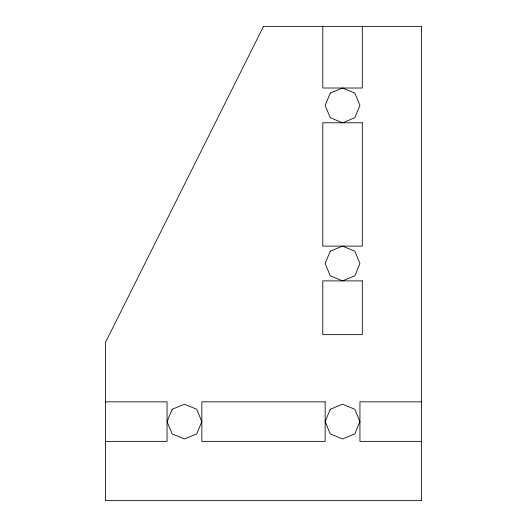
<?xml version="1.0" encoding="UTF-8"?>
<svg xmlns="http://www.w3.org/2000/svg" width="527" height="527" viewBox="0 0 527 527"><rect width="100%" height="100%" fill="white"/><g stroke="black" fill="none" stroke-linecap="round" stroke-linejoin="round"><path stroke-width="0.79" d="M105.4 401.837L167.059 401.837L167.059 441.362L105.4 441.362M421.6 401.837L359.941 401.837L359.941 441.362L421.6 441.362M362.312 26.35L362.312 88.009L322.787 88.009L322.787 26.35M172.151 409.301L167.059 421.6L172.151 433.899L184.45 438.991L196.749 433.899L201.841 421.6L196.749 409.301L184.45 404.209L172.151 409.301M330.251 93.101L325.159 105.4L330.251 117.699L342.55 122.791L354.849 117.699L359.941 105.4L354.849 93.101L342.55 88.009L330.251 93.101M330.251 251.201L325.159 263.5L330.251 275.799L342.55 280.891L354.849 275.799L359.941 263.5L354.849 251.201L342.55 246.109L330.251 251.201M330.251 409.301L325.159 421.6L330.251 433.899L342.55 438.991L354.849 433.899L359.941 421.6L354.849 409.301L342.55 404.209L330.251 409.301M263.5 26.35L105.4 342.55L105.4 500.65L421.6 500.65L421.6 26.35L263.5 26.35M362.312 122.791L322.787 122.791L322.787 246.109L362.312 246.109L362.312 122.791M362.312 280.891L322.787 280.891L322.787 334.645L362.312 334.645L362.312 280.891M325.159 401.837L201.841 401.837L201.841 441.362L325.159 441.362L325.159 401.837"/></g></svg>
